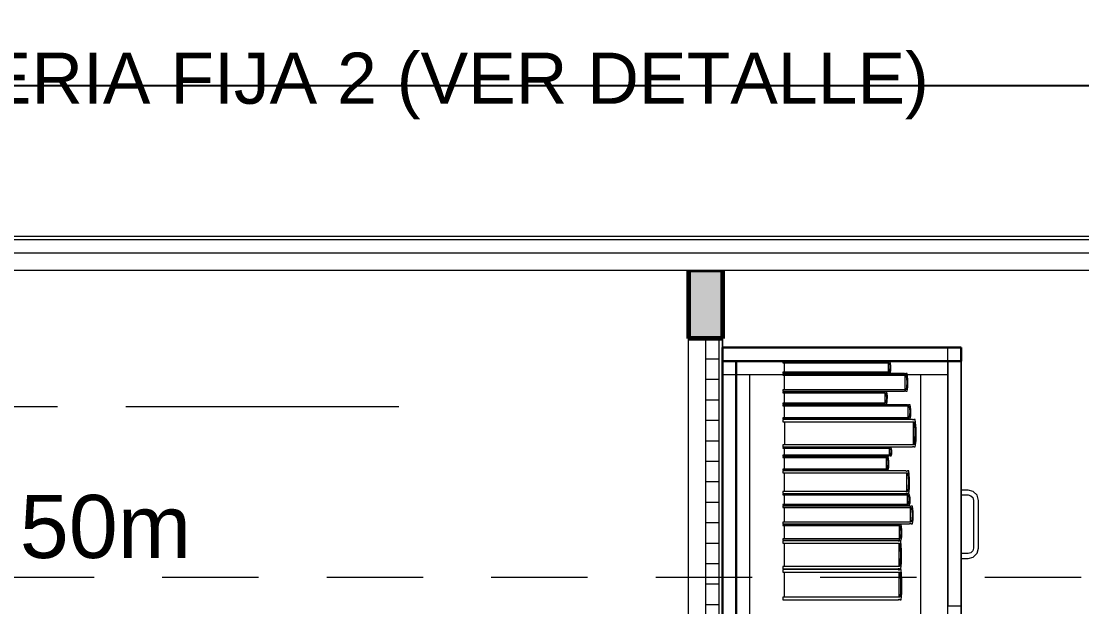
# Model space of a CAD drawing. Header units: inches. Extents: x -19 to 5698, y -728 to 92.
# Drawn here: x 103.792 to 105.347, y 16.857 to 17.715 of the extents above; entities that cross this region are included whole.
import ezdxf

# ---------------------------------------------------------------- set-up
doc = ezdxf.new("R2010")
doc.units = ezdxf.units.IN
doc.header["$MEASUREMENT"] = 0
doc.set_wipeout_variables(frame=1)
for name, pattern in [('Hidden Line', [0.195611, 0.141111, -0.0545]), ('Punto & Raya', [0.65, 0.5, -0.075, 0, -0.075]), ('Wipeout_Contour', [1, 0, -1])]:
    doc.linetypes.add(name, pattern=pattern)
doc.layers.get('0').update_dxf_attribs({"color": 61})
for name, color, linetype in [('02 _ ARQ _ ALB _ Ejes Generales', 251, 'Continuous'), ('02 _ ARQ _ ZON _ Espacio.3D', 7, 'Continuous'), ('08 _ STR _ EXT _ 09 Vigas', 251, 'Continuous'), ('Acabado - Muros', 7, 'Continuous'), ('Interior - Mobiliario', 7, 'Continuous'), ('Notas - Etiquetas', 7, 'Continuous')]:
    doc.layers.add(name, color=color, linetype=linetype)
doc.styles.add('Estilo_Generado_4', font='swisse.ttf')
doc.dimstyles.new('Estilo_Generado__8', dxfattribs={"dimtxt": 0.18, "dimasz": 0.0912, "dimexe": 0.18, "dimexo": 0.0625, "dimgap": 0, "dimtad": 0, "dimtih": 1, "dimtoh": 1, "dimdec": 4, "dimzin": 0, "dimdsep": 46, "dimcen": 0.09, "dimadec": 0, "dimazin": 0, "dimtfac": 1, "dimtdec": 4, "dimtmove": 0, "dimatfit": 3, "dimldrblk": 'ARROWHEAD_5', "dimfxl": 1, "dimtolj": 1, "dimtzin": 0, "dimarcsym": 0})

# ---------------------------------------------------------------- blocks, each defined once
blk = doc.blocks.new('ARROWHEAD_5')
at = {"linetype": 'Continuous', "lineweight": 0}
blk.add_hatch(color=0, dxfattribs=at).paths.add_polyline_path([(-1, 0.2679), (0, 0), (-1, -0.2679)])
at = {"color": 0, "linetype": 'Continuous', "lineweight": 0}
blk.add_line((0, 0), (-1, 0), dxfattribs=at)

msp = doc.modelspace()

# ---------------------------------------------------------------- linework, layer by layer
at = {"layer": '02 _ ARQ _ ALB _ Ejes Generales', "color": 251, "linetype": 'Punto & Raya', "lineweight": 13, "true_color": 0x636466}
msp.add_line((98.3454, 17.15), (104.3454, 17.15), dxfattribs=at)
at = {"layer": '02 _ ARQ _ ZON _ Espacio.3D', "color": 254, "linetype": 'Continuous', "lineweight": 0, "flags": 128}
for points in [[(100.8201, 17.4), (112.52, 17.4), (112.52, 29.6999), (100.82, 29.7), (100.82, 27.9653), (102.07, 27.9653), (102.07, 27.7902), (100.82, 27.7902)], [(104.8201, 17.35), (104.8201, 6.45), (117.6487, 6.4499), (117.6487, 7.7), (117.7931, 7.7), (117.793, 6.45), (122.1232, 6.45), (122.1232, 7.7), (122.57, 7.7), (122.57, 16.9), (122.57, 17.4), (116.67, 17.4), (116.67, 16.9), (116.07, 16.9), (116.07, 16.2999), (115.57, 16.2999), (115.57, 17.4), (112.57, 17.4), (112.57, 16.0999), (108.57, 16.0998), (108.57, 17.35)], [(104.7701, 6.45), (104.7701, 17.35), (102.57, 17.35), (102.57, 16.9), (102.07, 16.9), (102.07, 16.4), (101.82, 16.4), (101.82, 16.15), (100.8201, 16.15), (100.8201, 13.25), (101.82, 13.25), (101.82, 12), (100.8201, 12), (100.8201, 9.1), (101.82, 9.1), (101.82, 8.1), (102.07, 8.1), (102.07, 7.7), (102.47, 7.7), (102.47, 7.2), (101.57, 7.2), (101.57, 7.85), (100.82, 7.85), (100.82, 6.45)]]:
    msp.add_lwpolyline(points, close=True, dxfattribs=at)
at = {"layer": 'Acabado - Muros', "color": 7, "linetype": 'Continuous', "lineweight": 60}
msp.add_line((104.8201, 17.35), (104.7701, 17.35), dxfattribs=at)
at = {"layer": 'Interior - Mobiliario', "color": 175, "linetype": 'Continuous', "lineweight": 13}
for p, q in [((104.8401, 17.2165), (104.8401, 15.7565)), ((105.1501, 17.2165), (104.8401, 17.2165)), ((105.1501, 15.7565), (105.1501, 17.2165)), ((104.8601, 15.7765), (104.8601, 17.1965)), ((105.1101, 17.1965), (104.8601, 17.1965)), ((105.0642, 17.2007), (104.9087, 17.2007)), ((104.9087, 17.2007), (104.9087, 17.1994)), ((104.9087, 17.1994), (105.0623, 17.1994)), ((105.0867, 17.1984), (104.9087, 17.1984)), ((104.9087, 17.1984), (104.9087, 17.1963)), ((104.9087, 17.1963), (105.0889, 17.1963)), ((104.9106, 17.1963), (104.9106, 17.1748)), ((105.0623, 17.1994), (105.0625, 17.1995)), ((105.0625, 17.1995), (105.0627, 17.1996)), ((105.0627, 17.1996), (105.0629, 17.1996)), ((105.0629, 17.1996), (105.0631, 17.1997)), ((105.0631, 17.1997), (105.0634, 17.1997)), ((105.0634, 17.1997), (105.0636, 17.1996)), ((105.0636, 17.1996), (105.0638, 17.1996)), ((105.0638, 17.1996), (105.064, 17.1995)), ((105.064, 17.1995), (105.0641, 17.1994)), ((105.0641, 17.1994), (105.0658, 17.1994)), ((105.0649, 17.2031), (105.0642, 17.2007)), ((105.0653, 17.2081), (105.0649, 17.2031)), ((105.0658, 17.1994), (105.0667, 17.2029)), ((105.0868, 17.1983), (105.0867, 17.1984)), ((105.0871, 17.1981), (105.0868, 17.1983)), ((105.0873, 17.198), (105.0871, 17.1981)), ((105.0876, 17.198), (105.0873, 17.198)), ((105.0878, 17.198), (105.0876, 17.198)), ((105.0881, 17.198), (105.0878, 17.198)), ((105.088, 17.1748), (105.088, 17.1963)), ((105.0884, 17.1981), (105.0881, 17.198)), ((105.0886, 17.1983), (105.0884, 17.1981)), ((105.0887, 17.1984), (105.0886, 17.1983)), ((105.0907, 17.1984), (105.0887, 17.1984)), ((105.0889, 17.1963), (105.0894, 17.1944)), ((105.0919, 17.1898), (105.0907, 17.1984)), ((105.1501, 17.1965), (105.1101, 17.1965)), ((105.1101, 17.1965), (105.1101, 15.7765)), ((105.1501, 15.7765), (105.1501, 17.1965)), ((105.0894, 17.1944), (105.0902, 17.1865)), ((105.0902, 17.1865), (105.0897, 17.1786)), ((105.0917, 17.1784), (105.0919, 17.1898)), ((105.0889, 17.1748), (104.9087, 17.1748)), ((104.9087, 17.1748), (104.9087, 17.1727)), ((104.9087, 17.1727), (105.0867, 17.1727)), ((105.0574, 17.1717), (104.9087, 17.1717)), ((104.9087, 17.1717), (104.9087, 17.1703)), ((104.9087, 17.1703), (105.0592, 17.1703)), ((104.9103, 17.1703), (104.9103, 17.155)), ((105.0576, 17.1716), (105.0574, 17.1717)), ((105.0574, 17.1717), (105.0574, 17.1717)), ((105.0578, 17.1715), (105.0576, 17.1716)), ((105.0581, 17.1714), (105.0578, 17.1715)), ((105.0583, 17.1714), (105.0581, 17.1714)), ((105.0585, 17.1715), (105.0583, 17.1714)), ((105.0584, 17.155), (105.0584, 17.1703)), ((105.0587, 17.1715), (105.0585, 17.1715)), ((105.0589, 17.1716), (105.0587, 17.1715)), ((105.059, 17.1717), (105.0589, 17.1716)), ((105.0607, 17.1717), (105.059, 17.1717)), ((105.0592, 17.1703), (105.0596, 17.1689)), ((105.0596, 17.1689), (105.0603, 17.1633)), ((105.0617, 17.1657), (105.0607, 17.1717)), ((105.0615, 17.1575), (105.0617, 17.1657)), ((105.0867, 17.1727), (105.0869, 17.1729)), ((105.0869, 17.1729), (105.0871, 17.173)), ((105.0871, 17.173), (105.0874, 17.1731)), ((105.0874, 17.1731), (105.0876, 17.1732)), ((105.0876, 17.1732), (105.0879, 17.1732)), ((105.0879, 17.1732), (105.0882, 17.1731)), ((105.0882, 17.1731), (105.0884, 17.173)), ((105.0884, 17.173), (105.0886, 17.1728)), ((105.0886, 17.1728), (105.0887, 17.1727)), ((105.0887, 17.1727), (105.0907, 17.1727)), ((105.0897, 17.1786), (105.0889, 17.1748)), ((105.0907, 17.1727), (105.0917, 17.1784)), ((105.0592, 17.155), (104.9087, 17.155)), ((104.9087, 17.155), (104.9087, 17.1535)), ((104.9087, 17.1535), (105.0574, 17.1535)), ((105.0909, 17.1525), (104.9087, 17.1525)), ((104.9087, 17.1525), (104.9087, 17.1509)), ((104.9087, 17.1509), (105.0931, 17.1509)), ((104.9106, 17.1509), (104.9106, 17.1337)), ((105.0574, 17.1535), (105.0575, 17.1536)), ((105.0575, 17.1536), (105.0577, 17.1537)), ((105.0577, 17.1537), (105.0579, 17.1538)), ((105.0579, 17.1538), (105.0581, 17.1538)), ((105.0581, 17.1538), (105.0583, 17.1538)), ((105.0583, 17.1538), (105.0586, 17.1538)), ((105.0586, 17.1538), (105.0588, 17.1537)), ((105.0588, 17.1537), (105.059, 17.1536)), ((105.059, 17.1536), (105.059, 17.1535)), ((105.059, 17.1535), (105.0607, 17.1535)), ((105.0599, 17.1577), (105.0592, 17.155)), ((105.0603, 17.1633), (105.0599, 17.1577)), ((105.0607, 17.1535), (105.0615, 17.1575)), ((105.091, 17.1525), (105.0909, 17.1525)), ((105.0912, 17.1523), (105.091, 17.1525)), ((105.0915, 17.1523), (105.0912, 17.1523)), ((105.0918, 17.1522), (105.0915, 17.1523)), ((105.092, 17.1522), (105.0918, 17.1522)), ((105.0923, 17.1522), (105.092, 17.1522)), ((105.0922, 17.1337), (105.0922, 17.1509)), ((105.0926, 17.1523), (105.0923, 17.1522)), ((105.0928, 17.1524), (105.0926, 17.1523)), ((105.093, 17.1525), (105.0928, 17.1524)), ((105.095, 17.1525), (105.093, 17.1525)), ((105.0931, 17.1509), (105.0937, 17.1494)), ((105.0937, 17.1494), (105.0944, 17.1431)), ((105.0962, 17.1457), (105.095, 17.1525)), ((105.0931, 17.1337), (104.9087, 17.1337)), ((104.9087, 17.1337), (104.9087, 17.1321)), ((105.094, 17.1368), (105.0931, 17.1337)), ((105.0944, 17.1431), (105.094, 17.1368)), ((105.095, 17.1321), (105.096, 17.1366)), ((105.096, 17.1366), (105.0962, 17.1457)), ((104.9087, 17.1321), (105.0909, 17.1321)), ((105.0985, 17.1311), (104.9087, 17.1311)), ((104.9087, 17.1311), (104.9087, 17.1279)), ((104.9087, 17.1279), (105.1008, 17.1279)), ((104.9107, 17.1279), (104.9107, 17.0942)), ((105.0909, 17.1321), (105.091, 17.1322)), ((105.091, 17.1322), (105.0913, 17.1323)), ((105.0913, 17.1323), (105.0915, 17.1324)), ((105.0915, 17.1324), (105.0918, 17.1324)), ((105.0918, 17.1324), (105.0921, 17.1324)), ((105.0921, 17.1324), (105.0924, 17.1324)), ((105.0924, 17.1324), (105.0926, 17.1323)), ((105.0926, 17.1323), (105.0929, 17.1322)), ((105.0929, 17.1322), (105.093, 17.1321)), ((105.093, 17.1321), (105.095, 17.1321)), ((105.0986, 17.1309), (105.0985, 17.1311)), ((105.0988, 17.1307), (105.0986, 17.1309)), ((105.0991, 17.1305), (105.0988, 17.1307)), ((105.0994, 17.1304), (105.0991, 17.1305)), ((105.0997, 17.1304), (105.0994, 17.1304)), ((105.1, 17.1305), (105.0997, 17.1304)), ((105.0998, 17.0942), (105.0998, 17.1279)), ((105.1002, 17.1306), (105.1, 17.1305)), ((105.1005, 17.1309), (105.1002, 17.1306)), ((105.1006, 17.1311), (105.1005, 17.1309)), ((105.1027, 17.1311), (105.1006, 17.1311)), ((105.1008, 17.1279), (105.1014, 17.1249)), ((105.1014, 17.1249), (105.1022, 17.1126)), ((105.1041, 17.1177), (105.1027, 17.1311)), ((105.1038, 17.0998), (105.1041, 17.1177)), ((105.1022, 17.1126), (105.1017, 17.1002)), ((105.1008, 17.0942), (104.9087, 17.0942)), ((104.9087, 17.0942), (104.9087, 17.091)), ((104.9087, 17.091), (105.0985, 17.091)), ((105.0639, 17.09), (104.9087, 17.09)), ((104.9087, 17.09), (104.9087, 17.0891)), ((104.9087, 17.0891), (105.0658, 17.0891)), ((104.9103, 17.0891), (104.9103, 17.079)), ((105.064, 17.09), (105.0639, 17.09)), ((105.0642, 17.0899), (105.064, 17.09)), ((105.0644, 17.0899), (105.0642, 17.0899)), ((105.0646, 17.0898), (105.0644, 17.0899)), ((105.0649, 17.0898), (105.0646, 17.0898)), ((105.0651, 17.0899), (105.0649, 17.0898)), ((105.065, 17.079), (105.065, 17.0891)), ((105.0653, 17.0899), (105.0651, 17.0899)), ((105.0655, 17.09), (105.0653, 17.0899)), ((105.0656, 17.09), (105.0655, 17.09)), ((105.0674, 17.09), (105.0656, 17.09)), ((105.0658, 17.0891), (105.0662, 17.0882)), ((105.0662, 17.0882), (105.0669, 17.0845)), ((105.0684, 17.086), (105.0674, 17.09)), ((105.0682, 17.0806), (105.0684, 17.086)), ((105.0985, 17.091), (105.0987, 17.0913)), ((105.0987, 17.0913), (105.0989, 17.0915)), ((105.0989, 17.0915), (105.0992, 17.0916)), ((105.0992, 17.0916), (105.0995, 17.0917)), ((105.0995, 17.0917), (105.0997, 17.0917)), ((105.0997, 17.0917), (105.1, 17.0916)), ((105.1, 17.0916), (105.1003, 17.0914)), ((105.1003, 17.0914), (105.1005, 17.0912)), ((105.1005, 17.0912), (105.1006, 17.091)), ((105.1006, 17.091), (105.1027, 17.091)), ((105.1017, 17.1002), (105.1008, 17.0942)), ((105.1027, 17.091), (105.1038, 17.0998)), ((105.0658, 17.079), (104.9087, 17.079)), ((104.9087, 17.079), (104.9087, 17.078)), ((104.9087, 17.078), (105.0639, 17.078)), ((105.0595, 17.077), (104.9087, 17.077)), ((104.9087, 17.077), (104.9087, 17.0754)), ((104.9087, 17.0754), (105.0613, 17.0754)), ((104.9103, 17.0754), (104.9103, 17.0583)), ((105.0596, 17.0769), (105.0595, 17.077)), ((105.0598, 17.0768), (105.0596, 17.0769)), ((105.06, 17.0767), (105.0598, 17.0768)), ((105.0602, 17.0767), (105.06, 17.0767)), ((105.0604, 17.0767), (105.0602, 17.0767)), ((105.0606, 17.0767), (105.0604, 17.0767)), ((105.0605, 17.0583), (105.0605, 17.0754)), ((105.0609, 17.0768), (105.0606, 17.0767)), ((105.0611, 17.0769), (105.0609, 17.0768)), ((105.0612, 17.077), (105.0611, 17.0769)), ((105.0629, 17.077), (105.0612, 17.077)), ((105.0613, 17.0754), (105.0618, 17.0738)), ((105.0618, 17.0738), (105.0624, 17.0676)), ((105.0639, 17.0702), (105.0629, 17.077)), ((105.0639, 17.078), (105.064, 17.0781)), ((105.064, 17.0781), (105.0642, 17.0781)), ((105.0642, 17.0781), (105.0644, 17.0782)), ((105.0644, 17.0782), (105.0647, 17.0782)), ((105.0647, 17.0782), (105.0649, 17.0782)), ((105.0649, 17.0782), (105.0651, 17.0782)), ((105.0651, 17.0782), (105.0654, 17.0781)), ((105.0654, 17.0781), (105.0656, 17.078)), ((105.0656, 17.078), (105.0656, 17.078)), ((105.0656, 17.078), (105.0674, 17.078)), ((105.0665, 17.0808), (105.0658, 17.079)), ((105.0669, 17.0845), (105.0665, 17.0808)), ((105.0674, 17.078), (105.0682, 17.0806)), ((105.0613, 17.0583), (104.9087, 17.0583)), ((104.9087, 17.0583), (104.9087, 17.0566)), ((104.9087, 17.0566), (105.0595, 17.0566)), ((105.089, 17.0556), (104.9087, 17.0556)), ((104.9087, 17.0556), (104.9087, 17.053)), ((105.0595, 17.0566), (105.0596, 17.0567)), ((105.0596, 17.0567), (105.0598, 17.0568)), ((105.0598, 17.0568), (105.06, 17.0569)), ((105.06, 17.0569), (105.0602, 17.057)), ((105.0602, 17.057), (105.0605, 17.057)), ((105.0605, 17.057), (105.0607, 17.0569)), ((105.0607, 17.0569), (105.0609, 17.0568)), ((105.0609, 17.0568), (105.0611, 17.0567)), ((105.0611, 17.0567), (105.0612, 17.0566)), ((105.0612, 17.0566), (105.0629, 17.0566)), ((105.062, 17.0613), (105.0613, 17.0583)), ((105.0624, 17.0676), (105.062, 17.0613)), ((105.0629, 17.0566), (105.0637, 17.0611)), ((105.0637, 17.0611), (105.0639, 17.0702)), ((105.0891, 17.0555), (105.089, 17.0556)), ((105.0894, 17.0553), (105.0891, 17.0555)), ((105.0896, 17.0552), (105.0894, 17.0553)), ((105.0899, 17.0551), (105.0896, 17.0552)), ((105.0902, 17.0551), (105.0899, 17.0551)), ((105.0904, 17.0551), (105.0902, 17.0551)), ((105.0907, 17.0553), (105.0904, 17.0551)), ((105.0909, 17.0554), (105.0907, 17.0553)), ((105.0911, 17.0556), (105.0909, 17.0554)), ((105.0931, 17.0556), (105.0911, 17.0556)), ((105.0943, 17.0447), (105.0931, 17.0556)), ((104.9087, 17.053), (105.0912, 17.053)), ((104.9106, 17.053), (104.9106, 17.0254)), ((105.0903, 17.0254), (105.0903, 17.053)), ((105.0912, 17.053), (105.0918, 17.0505)), ((105.0918, 17.0505), (105.0926, 17.0405)), ((105.0926, 17.0405), (105.0921, 17.0304)), ((105.0941, 17.03), (105.0943, 17.0447)), ((105.0912, 17.0254), (104.9087, 17.0254)), ((104.9087, 17.0254), (104.9087, 17.0228)), ((105.0921, 17.0304), (105.0912, 17.0254)), ((105.0931, 17.0228), (105.0941, 17.03)), ((105.1801, 17.0275), (105.1701, 17.0275)), ((105.1701, 17.0275), (105.1701, 17.0205)), ((105.1876, 17.0255), (105.1801, 17.0275)), ((105.1931, 17.02), (105.1876, 17.0255)), ((104.9087, 17.0228), (105.089, 17.0228)), ((105.0898, 17.0218), (104.9087, 17.0218)), ((104.9087, 17.0218), (104.9087, 17.0205)), ((104.9087, 17.0205), (105.092, 17.0205)), ((104.9106, 17.0205), (104.9106, 17.0064)), ((105.089, 17.0228), (105.0892, 17.023)), ((105.0892, 17.023), (105.0894, 17.0232)), ((105.0894, 17.0232), (105.0897, 17.0233)), ((105.0897, 17.0233), (105.0899, 17.0234)), ((105.0899, 17.0218), (105.0898, 17.0218)), ((105.0899, 17.0234), (105.0902, 17.0234)), ((105.0902, 17.0217), (105.0899, 17.0218)), ((105.0902, 17.0234), (105.0905, 17.0233)), ((105.0904, 17.0216), (105.0902, 17.0217)), ((105.0907, 17.0215), (105.0904, 17.0216)), ((105.0905, 17.0233), (105.0907, 17.0232)), ((105.0907, 17.0232), (105.091, 17.023)), ((105.091, 17.0215), (105.0907, 17.0215)), ((105.091, 17.023), (105.0911, 17.0228)), ((105.0912, 17.0216), (105.091, 17.0215)), ((105.0911, 17.0228), (105.0931, 17.0228)), ((105.0911, 17.0064), (105.0911, 17.0205)), ((105.0915, 17.0216), (105.0912, 17.0216)), ((105.0917, 17.0217), (105.0915, 17.0216)), ((105.0919, 17.0218), (105.0917, 17.0217)), ((105.0939, 17.0218), (105.0919, 17.0218)), ((105.092, 17.0205), (105.0926, 17.0192)), ((105.0929, 17.0089), (105.092, 17.0064)), ((105.0926, 17.0192), (105.0934, 17.0141)), ((105.0934, 17.0141), (105.0929, 17.0089)), ((105.0951, 17.0162), (105.0939, 17.0218)), ((105.0939, 17.0051), (105.0949, 17.0087)), ((105.0949, 17.0087), (105.0951, 17.0162)), ((105.1701, 17.0205), (105.1801, 17.0205)), ((105.1801, 17.0205), (105.1841, 17.0194)), ((105.1841, 17.0194), (105.187, 17.0165)), ((105.187, 17.0165), (105.1881, 17.0125)), ((105.1881, 17.0125), (105.1881, 16.9425)), ((105.1951, 17.0125), (105.1931, 17.02)), ((105.1951, 16.9425), (105.1951, 17.0125)), ((105.092, 17.0064), (104.9087, 17.0064)), ((104.9087, 17.0064), (104.9087, 17.0051)), ((104.9087, 17.0051), (105.0898, 17.0051)), ((105.0943, 17.0041), (104.9087, 17.0041)), ((104.9087, 17.0041), (104.9087, 17.002)), ((104.9087, 17.002), (105.0965, 17.002)), ((104.9106, 17.002), (104.9106, 16.9804)), ((105.0898, 17.0051), (105.09, 17.0051)), ((105.09, 17.0051), (105.0902, 17.0052)), ((105.0902, 17.0052), (105.0905, 17.0053)), ((105.0905, 17.0053), (105.0908, 17.0053)), ((105.0908, 17.0053), (105.091, 17.0053)), ((105.091, 17.0053), (105.0913, 17.0053)), ((105.0913, 17.0053), (105.0915, 17.0052)), ((105.0915, 17.0052), (105.0918, 17.0051)), ((105.0918, 17.0051), (105.0919, 17.0051)), ((105.0919, 17.0051), (105.0939, 17.0051)), ((105.0944, 17.004), (105.0943, 17.0041)), ((105.0946, 17.0038), (105.0944, 17.004)), ((105.0949, 17.0037), (105.0946, 17.0038)), ((105.0952, 17.0036), (105.0949, 17.0037)), ((105.0954, 17.0036), (105.0952, 17.0036)), ((105.0957, 17.0037), (105.0954, 17.0036)), ((105.0956, 16.9804), (105.0956, 17.002)), ((105.096, 17.0038), (105.0957, 17.0037)), ((105.0962, 17.0039), (105.096, 17.0038)), ((105.0964, 17.0041), (105.0962, 17.0039)), ((105.0984, 17.0041), (105.0964, 17.0041)), ((105.0965, 17.002), (105.0971, 17)), ((105.0971, 17), (105.0979, 16.9922)), ((105.0997, 16.9955), (105.0984, 17.0041)), ((105.0995, 16.984), (105.0997, 16.9955)), ((105.0965, 16.9804), (104.9087, 16.9804)), ((104.9087, 16.9804), (104.9087, 16.9783)), ((104.9087, 16.9783), (105.0943, 16.9783)), ((105.0781, 16.9773), (104.9087, 16.9773)), ((104.9087, 16.9773), (104.9087, 16.9755)), ((105.0782, 16.9772), (105.0781, 16.9773)), ((105.0785, 16.9771), (105.0782, 16.9772)), ((105.0787, 16.977), (105.0785, 16.9771)), ((105.0797, 16.9771), (105.0795, 16.977)), ((105.0799, 16.9772), (105.0797, 16.9771)), ((105.0801, 16.9773), (105.0799, 16.9772)), ((105.0819, 16.9773), (105.0801, 16.9773)), ((105.0831, 16.9696), (105.0819, 16.9773)), ((105.0943, 16.9783), (105.0944, 16.9785)), ((105.0944, 16.9785), (105.0947, 16.9786)), ((105.0947, 16.9786), (105.0949, 16.9787)), ((105.0949, 16.9787), (105.0952, 16.9787)), ((105.0952, 16.9787), (105.0955, 16.9787)), ((105.0955, 16.9787), (105.0958, 16.9787)), ((105.0958, 16.9787), (105.096, 16.9786)), ((105.096, 16.9786), (105.0963, 16.9784)), ((105.0963, 16.9784), (105.0964, 16.9783)), ((105.0964, 16.9783), (105.0984, 16.9783)), ((105.0974, 16.9842), (105.0965, 16.9804)), ((105.0979, 16.9922), (105.0974, 16.9842)), ((105.0984, 16.9783), (105.0995, 16.984)), ((104.9087, 16.9755), (105.0802, 16.9755)), ((104.9105, 16.9755), (104.9105, 16.9561)), ((105.0789, 16.9769), (105.0787, 16.977)), ((105.0792, 16.9769), (105.0789, 16.9769)), ((105.0795, 16.977), (105.0792, 16.9769)), ((105.0793, 16.9561), (105.0793, 16.9755)), ((105.0802, 16.9755), (105.0807, 16.9737)), ((105.0807, 16.9737), (105.0815, 16.9666)), ((105.0815, 16.9666), (105.081, 16.9595)), ((105.0829, 16.9593), (105.0831, 16.9696)), ((105.0802, 16.9561), (104.9087, 16.9561)), ((104.9087, 16.9561), (104.9087, 16.9542)), ((104.9087, 16.9542), (105.0781, 16.9542)), ((105.0776, 16.9532), (104.9087, 16.9532)), ((104.9087, 16.9532), (104.9087, 16.9499)), ((104.9087, 16.9499), (105.0796, 16.9499)), ((104.9105, 16.9499), (104.9105, 16.9154)), ((105.0777, 16.9531), (105.0776, 16.9532)), ((105.0779, 16.9528), (105.0777, 16.9531)), ((105.0781, 16.9526), (105.0779, 16.9528)), ((105.0781, 16.9542), (105.0783, 16.9543)), ((105.0784, 16.9525), (105.0781, 16.9526)), ((105.0783, 16.9543), (105.0785, 16.9545)), ((105.0786, 16.9525), (105.0784, 16.9525)), ((105.0785, 16.9545), (105.0788, 16.9546)), ((105.0789, 16.9526), (105.0786, 16.9525)), ((105.0788, 16.9546), (105.079, 16.9546)), ((105.0788, 16.9154), (105.0788, 16.9499)), ((105.0791, 16.9528), (105.0789, 16.9526)), ((105.079, 16.9546), (105.0793, 16.9546)), ((105.0793, 16.953), (105.0791, 16.9528)), ((105.0793, 16.9546), (105.0795, 16.9546)), ((105.0795, 16.9532), (105.0793, 16.953)), ((105.0795, 16.9546), (105.0797, 16.9545)), ((105.0814, 16.9532), (105.0795, 16.9532)), ((105.0796, 16.9499), (105.0801, 16.9468)), ((105.0797, 16.9545), (105.08, 16.9543)), ((105.08, 16.9543), (105.0801, 16.9542)), ((105.0801, 16.9542), (105.0819, 16.9542)), ((105.0801, 16.9468), (105.0809, 16.9342)), ((105.081, 16.9595), (105.0802, 16.9561)), ((105.0825, 16.9395), (105.0814, 16.9532)), ((105.0819, 16.9542), (105.0829, 16.9593)), ((105.0809, 16.9342), (105.0804, 16.9215)), ((105.0823, 16.9211), (105.0825, 16.9395)), ((105.1701, 16.9345), (105.1701, 16.9275)), ((105.1801, 16.9345), (105.1701, 16.9345)), ((105.1841, 16.9356), (105.1801, 16.9345)), ((105.187, 16.9385), (105.1841, 16.9356)), ((105.1881, 16.9425), (105.187, 16.9385)), ((105.1876, 16.9295), (105.1931, 16.935)), ((105.1931, 16.935), (105.1951, 16.9425)), ((105.0796, 16.9154), (104.9087, 16.9154)), ((104.9087, 16.9154), (104.9087, 16.9121)), ((105.0804, 16.9215), (105.0796, 16.9154)), ((105.0814, 16.9121), (105.0823, 16.9211)), ((105.1701, 16.9275), (105.1801, 16.9275)), ((105.1801, 16.9275), (105.1876, 16.9295)), ((104.9087, 16.9121), (105.0776, 16.9121)), ((105.0779, 16.9111), (104.9087, 16.9111)), ((104.9087, 16.9111), (104.9087, 16.9075)), ((104.9087, 16.9075), (105.08, 16.9075)), ((104.9105, 16.9075), (104.9105, 16.8704)), ((105.0776, 16.9121), (105.0777, 16.9123)), ((105.0777, 16.9123), (105.0779, 16.9125)), ((105.0779, 16.9125), (105.0782, 16.9127)), ((105.078, 16.9109), (105.0779, 16.9111)), ((105.0782, 16.9106), (105.078, 16.9109)), ((105.0782, 16.9127), (105.0784, 16.9128)), ((105.0785, 16.9104), (105.0782, 16.9106)), ((105.0784, 16.9128), (105.0787, 16.9127)), ((105.0787, 16.9103), (105.0785, 16.9104)), ((105.0787, 16.9127), (105.0789, 16.9127)), ((105.079, 16.9103), (105.0787, 16.9103)), ((105.0789, 16.9127), (105.0792, 16.9125)), ((105.0792, 16.9104), (105.079, 16.9103)), ((105.0791, 16.8704), (105.0791, 16.9075)), ((105.0792, 16.9125), (105.0794, 16.9122)), ((105.0795, 16.9106), (105.0792, 16.9104)), ((105.0794, 16.9122), (105.0795, 16.9121)), ((105.0795, 16.9121), (105.0814, 16.9121)), ((105.0797, 16.9108), (105.0795, 16.9106)), ((105.0798, 16.9111), (105.0797, 16.9108)), ((105.0817, 16.9111), (105.0798, 16.9111)), ((105.08, 16.9075), (105.0805, 16.9042)), ((105.0805, 16.9042), (105.0812, 16.8906)), ((105.0829, 16.8963), (105.0817, 16.9111)), ((105.0812, 16.8906), (105.0808, 16.877)), ((105.0827, 16.8766), (105.0829, 16.8963)), ((105.08, 16.8704), (104.9087, 16.8704)), ((104.9087, 16.8704), (104.9087, 16.8669)), ((105.0808, 16.877), (105.08, 16.8704)), ((105.0817, 16.8669), (105.0827, 16.8766)), ((104.9087, 16.8669), (105.0779, 16.8669)), ((105.0779, 16.8669), (105.0781, 16.8671)), ((105.0781, 16.8671), (105.0783, 16.8674)), ((105.0783, 16.8674), (105.0785, 16.8675)), ((105.0785, 16.8675), (105.0788, 16.8676)), ((105.0788, 16.8676), (105.079, 16.8676)), ((105.079, 16.8676), (105.0793, 16.8675)), ((105.0793, 16.8675), (105.0795, 16.8673)), ((105.0795, 16.8673), (105.0797, 16.8671)), ((105.0797, 16.8671), (105.0798, 16.8669)), ((105.0798, 16.8669), (105.0817, 16.8669)), ((105.1701, 16.8575), (105.1501, 16.8575))]:
    msp.add_line(p, q, dxfattribs=at)

# ---------------------------------------------------------------- texts
at = {"layer": 'Notas - Etiquetas', "color": 171, "linetype": 'Continuous', "lineweight": 13, "style": 'Estilo_Generado_4'}
for s, insert, char_height, attachment_point in [('\\A1;{\\pql;\\fSwis721 Ex BT|b0|i0|c0|p34;TABIQUERIA FIJA 2 (VER DETALLE)\\fSwis721 Ex BT|b0|i0|c0|p34; }', (103.347, 17.6202), 0.075, 4), ('\\A1;{\\pql;\\fSwis721 Ex BT|b0|i0|c0|p34;VIGA-101\\fSwis721 Ex BT|b0|i0|c0|p34; \\fSwis721 Ex BT|b0|i0|c0|p34;0.60\\fSwis721 Ex BT|b0|i0|c0|p34;x\\fSwis721 Ex BT|b0|i0|c0|p34;0.50\\fSwis721 Ex BT|b0|i0|c0|p34;m}', (102.7628, 16.9267), 0.0925, 7)]:
    msp.add_mtext(s, dxfattribs=dict(at, insert=insert, char_height=char_height, attachment_point=attachment_point))

# ---------------------------------------------------------------- next in the draw order: wipeouts: each hides what was drawn before it
at = {"color": 254, "linetype": 'Wipeout_Contour', "lineweight": 0, "ltscale": 3266.073751}
msp.add_wipeout([(104.8201, 17.25), (104.7701, 17.25), (104.7701, 15.45), (104.8201, 15.45)], dxfattribs=at).dxf.layer = 'Acabado - Muros'

# ---------------------------------------------------------------- next in the draw order: linework, layer by layer
at = {"layer": 'Acabado - Muros', "color": 7, "linetype": 'Continuous', "lineweight": 60}
msp.add_line((104.7701, 17.35), (104.7701, 17.25), dxfattribs=at)
at = {"layer": 'Acabado - Muros', "color": 251, "linetype": 'Continuous', "lineweight": 13, "flags": 128}
for points in [[(104.7701, 15.45), (104.7701, 17.25)], [(104.8201, 15.45), (104.8201, 17.25)]]:
    msp.add_lwpolyline(points, dxfattribs=at)

# ---------------------------------------------------------------- next in the draw order: wipeouts: each hides what was drawn before it
at = {"color": 254, "linetype": 'Wipeout_Contour', "lineweight": 0, "ltscale": 3266.113741}
msp.add_wipeout([(104.8151, 17.25), (104.7951, 17.25), (104.7951, 15.45), (104.8151, 15.45)], dxfattribs=at).dxf.layer = 'Acabado - Muros'

# ---------------------------------------------------------------- next in the draw order: hatches: boundary and pattern name
at = {"layer": 'Acabado - Muros', "linetype": 'Continuous', "lineweight": 0}
msp.add_hatch(color=254, dxfattribs=at).paths.add_polyline_path([(104.8201, 17.25), (104.8201, 17.35), (104.7701, 17.35), (104.7701, 17.25)])
h = msp.add_hatch(dxfattribs=at)
h.set_pattern_fill('CONTRACHAPADO_0002', color=254, style=0, pattern_type=2)
h.set_pattern_definition([(0, (92.500015, 6e-09), (0, 0.03), [])])
h.paths.add_polyline_path([(104.8151, 17.25), (104.7951, 17.25), (104.7951, 15.45), (104.8151, 15.45)])

# ---------------------------------------------------------------- next in the draw order: linework, layer by layer
at = {"layer": 'Acabado - Muros', "color": 7, "linetype": 'Continuous', "lineweight": 60}
for p, q in [((104.8201, 17.35), (104.8201, 17.25)), ((104.8201, 17.25), (104.7701, 17.25))]:
    msp.add_line(p, q, dxfattribs=at)
at = {"layer": 'Acabado - Muros', "color": 7, "linetype": 'Continuous', "lineweight": 13, "flags": 128}
msp.add_lwpolyline([(104.8151, 17.25), (104.7951, 17.25), (104.7951, 15.45), (104.8151, 15.45)], close=True, dxfattribs=at)

# ---------------------------------------------------------------- next in the draw order: wipeouts: each hides what was drawn before it
at = {"color": 254, "linetype": 'Wipeout_Contour', "lineweight": 0, "ltscale": 4895.995154}
msp.add_wipeout([(103.37, 17.367), (103.37, 17.35), (105.52, 17.35), (105.52, 17.4), (103.3865, 17.4), (103.3865, 17.367)], dxfattribs=at).dxf.layer = 'Acabado - Muros'
at = {"color": 254, "linetype": 'Wipeout_Contour', "lineweight": 0, "ltscale": 3266.224049}
msp.add_wipeout([(104.8401, 15.7565), (104.8401, 17.2165), (104.8201, 17.2165), (104.8201, 15.7565)], dxfattribs=at).dxf.layer = 'Interior - Mobiliario'

# ---------------------------------------------------------------- next in the draw order: linework, layer by layer
at = {"layer": '08 _ STR _ EXT _ 09 Vigas', "color": 251, "linetype": 'Hidden Line', "lineweight": 13, "true_color": 0x636466}
msp.add_line((102.07, 16.9), (108.57, 16.9), dxfattribs=at)
at = {"layer": 'Acabado - Muros', "color": 251, "linetype": 'Continuous', "lineweight": 13, "flags": 128}
for points in [[(103.3865, 17.4), (105.52, 17.4)], [(102.67, 17.35), (103.37, 17.35), (105.52, 17.35)]]:
    msp.add_lwpolyline(points, dxfattribs=at)
at = {"layer": 'Interior - Mobiliario', "color": 175, "linetype": 'Continuous', "lineweight": 30}
for p, q in [((104.8401, 17.2165), (104.8201, 17.2165)), ((104.8201, 17.2165), (104.8201, 15.7565)), ((104.8401, 17.2165), (104.8401, 15.7565))]:
    msp.add_line(p, q, dxfattribs=at)
at = {"layer": 'Interior - Mobiliario', "color": 175, "linetype": 'Continuous', "lineweight": 13}
for p, q in [((104.8201, 17.2165), (104.8201, 15.7565)), ((104.8401, 17.2165), (104.8201, 17.2165)), ((104.8401, 15.7565), (104.8401, 17.2165)), ((104.8201, 17.1965), (104.8201, 15.7765)), ((104.8601, 17.1965), (104.8201, 17.1965))]:
    msp.add_line(p, q, dxfattribs=at)

# ---------------------------------------------------------------- next in the draw order: wipeouts: each hides what was drawn before it
at = {"color": 254, "linetype": 'Wipeout_Contour', "lineweight": 0, "ltscale": 3264.790267}
msp.add_wipeout([(105.52, 17.395), (103.3865, 17.395), (103.3865, 17.375), (105.52, 17.375)], dxfattribs=at).dxf.layer = 'Acabado - Muros'
at = {"color": 254, "linetype": 'Wipeout_Contour', "lineweight": 0, "ltscale": 3266.943729}
msp.add_wipeout([(105.1701, 17.2165), (105.1701, 17.2365), (104.8201, 17.2365), (104.8201, 17.2165)], dxfattribs=at).dxf.layer = 'Interior - Mobiliario'

# ---------------------------------------------------------------- next in the draw order: linework, layer by layer
at = {"layer": '08 _ STR _ EXT _ 09 Vigas', "color": 251, "linetype": 'Hidden Line', "lineweight": 13, "true_color": 0x636466}
msp.add_line((102.07, 17.4), (122.57, 17.4), dxfattribs=at)
at = {"layer": 'Acabado - Muros', "color": 7, "linetype": 'Continuous', "lineweight": 13, "flags": 128}
msp.add_lwpolyline([(105.52, 17.395), (105.52, 17.375), (103.3865, 17.375), (103.3865, 17.395)], close=True, dxfattribs=at)
at = {"layer": 'Interior - Mobiliario', "color": 175, "linetype": 'Continuous', "lineweight": 30}
for p, q in [((105.1701, 17.2365), (104.8201, 17.2365)), ((104.8201, 17.2365), (104.8201, 17.2165)), ((105.1701, 17.2365), (105.1701, 17.2165)), ((105.1701, 17.2165), (104.8201, 17.2165))]:
    msp.add_line(p, q, dxfattribs=at)
at = {"layer": 'Interior - Mobiliario', "color": 175, "linetype": 'Continuous', "lineweight": 13}
for p, q in [((104.8201, 17.2365), (104.8201, 17.2165)), ((105.1701, 17.2365), (104.8201, 17.2365)), ((104.8201, 17.2365), (104.8201, 17.1965)), ((105.1501, 17.2365), (104.8201, 17.2365)), ((104.8201, 15.7365), (104.8201, 17.2365)), ((104.8201, 17.2365), (105.1701, 17.2365)), ((105.1501, 17.1965), (105.1501, 17.2365)), ((105.1701, 17.2165), (105.1701, 17.2365)), ((105.1701, 17.2365), (105.1701, 15.7365)), ((104.8201, 17.2165), (105.1701, 17.2165)), ((104.8201, 17.2165), (104.8201, 15.7565)), ((105.1701, 17.2165), (104.8201, 17.2165)), ((104.8401, 17.2165), (104.8401, 15.7565)), ((105.1701, 17.2165), (104.8401, 17.2165)), ((104.8401, 17.2165), (104.8401, 15.7565)), ((105.1501, 17.2165), (104.8401, 17.2165)), ((104.8401, 17.2165), (104.8401, 15.7565)), ((105.1501, 17.2165), (104.8401, 17.2165)), ((105.0623, 17.2155), (104.9087, 17.2155)), ((104.9087, 17.2155), (104.9087, 17.2142)), ((104.9087, 17.2142), (105.0642, 17.2142)), ((104.9103, 17.2142), (104.9103, 17.2007)), ((105.0624, 17.2154), (105.0623, 17.2155)), ((105.0626, 17.2153), (105.0624, 17.2154)), ((105.0628, 17.2153), (105.0626, 17.2153)), ((105.0631, 17.2152), (105.0628, 17.2153)), ((105.0633, 17.2152), (105.0631, 17.2152)), ((105.0635, 17.2153), (105.0633, 17.2152)), ((105.0634, 17.2007), (105.0634, 17.2142)), ((105.0638, 17.2153), (105.0635, 17.2153)), ((105.064, 17.2154), (105.0638, 17.2153)), ((105.0641, 17.2155), (105.064, 17.2154)), ((105.0658, 17.2155), (105.0641, 17.2155)), ((105.0642, 17.2142), (105.0647, 17.213)), ((105.0647, 17.213), (105.0653, 17.2081)), ((105.0668, 17.2101), (105.0658, 17.2155)), ((105.1501, 15.7565), (105.1501, 17.2165)), ((105.1501, 15.7565), (105.1501, 17.2165)), ((105.1501, 17.2165), (105.1501, 16.8575)), ((105.1701, 17.2165), (105.1501, 17.2165)), ((105.1701, 15.7565), (105.1701, 17.2165)), ((105.1701, 15.7565), (105.1701, 17.2165)), ((105.1701, 17.2165), (105.1701, 16.8575)), ((105.0667, 17.2029), (105.0668, 17.2101))]:
    msp.add_line(p, q, dxfattribs=at)

# ---------------------------------------------------------------- next in the draw order: leaders
at = {"layer": 'Notas - Etiquetas', "color": 144, "linetype": 'Continuous', "lineweight": 13, "annotation_type": 0, "has_hookline": 1, "hookline_direction": 1, "text_width": 1.9482}
msp.add_leader([(105.57, 17.385), (105.57, 17.6202), (103.347, 17.6202)], dimstyle='Estilo_Generado__8', dxfattribs=at)

doc.saveas('drawing.dxf')
